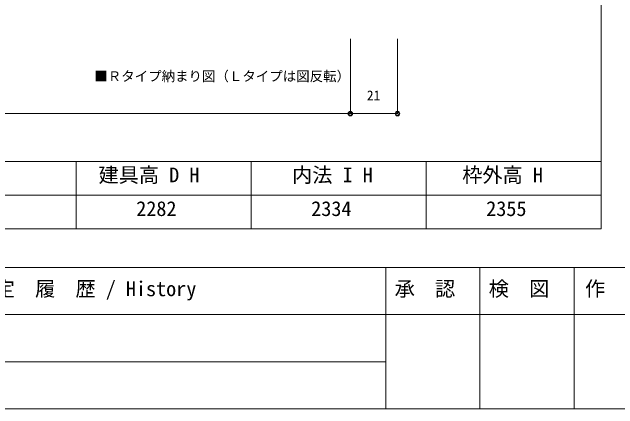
# Model space of a CAD drawing. Units: millimetres on the paper, enlarged 5 times, with parts at other scales. Extents: x -992 to 1008, y -685 to 700.
# Drawn here: x -240 to 210, y -685 to -390.4 of the extents above; entities that cross this region are included whole.
import ezdxf
from ezdxf.enums import TextEntityAlignment as Align

# ---------------------------------------------------------------- set-up
doc = ezdxf.new("R2010")
doc.units = ezdxf.units.MM
doc.header["$LTSCALE"] = 5
doc.header["$PDMODE"] = 32
doc.header["$PDSIZE"] = 2.5
for name, color, linetype, lineweight in [('1-0_H-SYM', 7, 'Continuous', 20), ('1-1_0', 7, 'Continuous', 20), ('2-0_18', 7, 'Continuous', 18)]:
    doc.layers.add(name, color=color, linetype=linetype, lineweight=lineweight)
doc.styles.add('ＭＳ ゴシック', font='')
doc.styles.get('ＭＳ ゴシック').set_extended_font_data('MS Gothic')

msp = doc.modelspace()

# ---------------------------------------------------------------- linework, layer by layer
at = {"layer": '1-0_H-SYM'}
for q in [(197.5, -51.25), (-967.5, -501.25)]:
    msp.add_line((197.5, -501.25), q, dxfattribs=at)
at = {"layer": '1-1_0'}
for p, q in [((197.5, -501.25), (197.5, -51.25)), ((197.5, -501.25), (-967.5, -501.25)), ((197.5, -501.25), (-967.5, -501.25)), ((-192.5, -501.25), (-192.5, -551.25)), ((-62.5, -501.25), (-62.5, -551.25)), ((67.5, -501.25), (67.5, -551.25)), ((197.5, -501.25), (197.5, -551.25)), ((197.5, -526.25), (-967.5, -526.25)), ((197.5, -551.25), (-967.5, -551.25)), ((1007.5, -580), (-992.5, -580)), ((37.5, -580), (37.5, -685)), ((107.5, -580), (107.5, -685)), ((177.5, -580), (177.5, -685)), ((1007.5, -615), (-587.5, -615)), ((37.5, -650), (-587.5, -650))]:
    msp.add_line(p, q, dxfattribs=at)
msp.add_lwpolyline([(-992.5, -685), (1007.5, -685), (1007.5, 700), (-992.5, 700)], close=True, dxfattribs=at)
at = {"layer": '2-0_18', "color": 4, "lineweight": 9}
for p, q in [((11.243, -465.821), (11.243, -410.295)), ((46.243, -410.295), (46.243, -465.821)), ((-811.149, -465.821), (46.243, -465.821))]:
    msp.add_line(p, q, dxfattribs=at)
at = {"layer": '2-0_18', "color": 4}
for centre in [(11.274, -465.821), (46.274, -465.821)]:
    msp.add_circle(centre, 1.667, dxfattribs=at)
at = {"layer": '2-0_18'}
for p in [(11.182, -465.821), (11.243, -465.821), (46.182, -465.821), (46.243, -465.821)]:
    msp.add_point(p, dxfattribs=at)

# ---------------------------------------------------------------- texts
at = {"layer": '1-1_0', "style": 'ＭＳ ゴシック'}
for s, p in [('建具高 D H', (-175.851, -520.122)), ('内法 I H', (-32.067, -520.122)), ('枠外高 H', (94.343, -520.122)), ('2282', (-147.833, -545.123)), ('2334', (-17.833, -545.123)), ('2355', (112.167, -545.123)), ('改\u3000定\u3000履\u3000歴 / History', (-283.008, -604.606)), ('承\u3000認', (44.119, -604.606)), ('検\u3000図', (114.052, -604.606)), ('作\u3000成', (185.583, -604.606))]:
    msp.add_text(s, height=11, dxfattribs=at).set_placement(p, align=Align.BOTTOM_LEFT)
at = {"layer": '2-0_18', "style": 'ＭＳ ゴシック'}
for s, p in [('■Ｒタイプ納まり図（Ｌタイプは図反転）', (-178.99, -443.878)), ('21', (23.51, -458.122))]:
    msp.add_text(s, height=7.331, dxfattribs=at).set_placement(p, align=Align.BOTTOM_LEFT)

doc.saveas('drawing.dxf')
